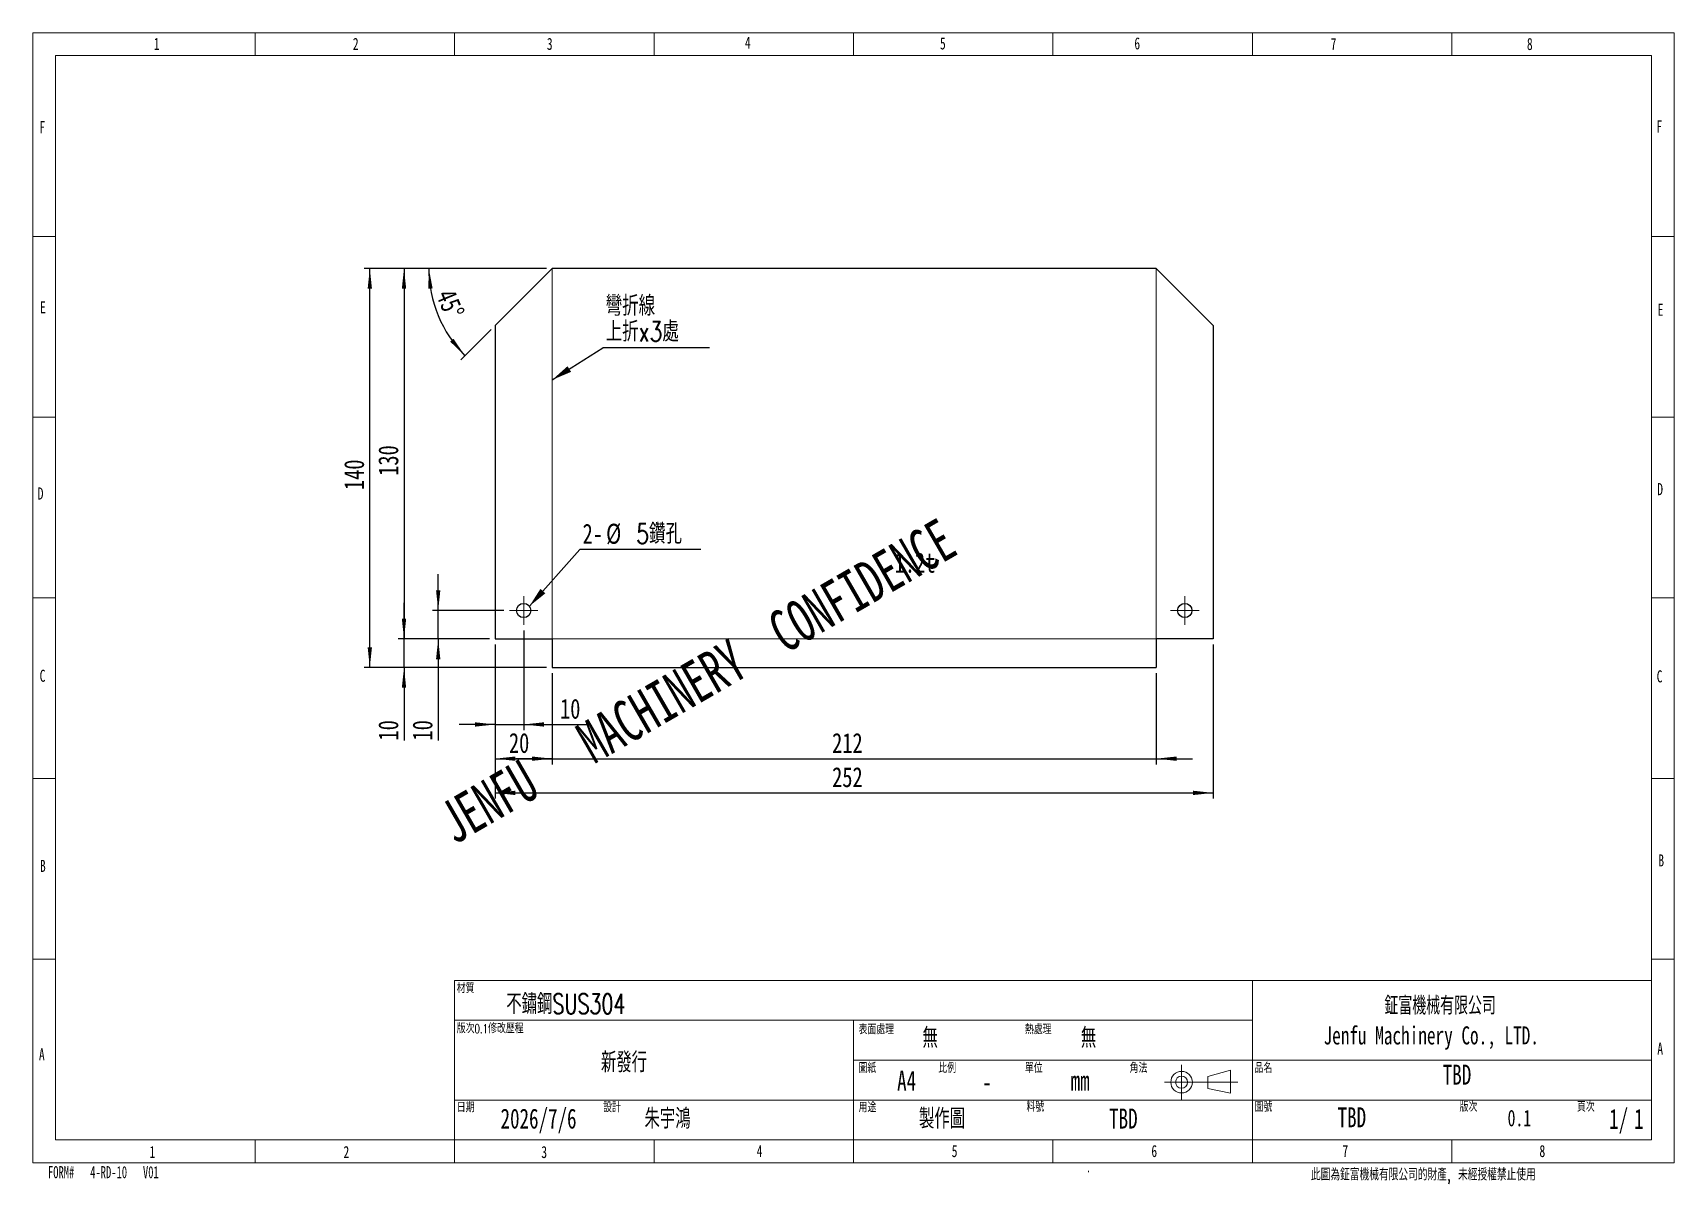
# Model space of a CAD drawing. Header units: millimetres. Extents: x 9 to 585, y 7 to 411.
import ezdxf

# ---------------------------------------------------------------- set-up
doc = ezdxf.new("R2010")
doc.units = ezdxf.units.MM
doc.header["$LTSCALE"] = 2
doc.styles.add('SLDTEXTSTYLE0', font='TXT', dxfattribs={"width": 0.7})
doc.styles.add('SLDTEXTSTYLE1', font='TXT', dxfattribs={"width": 0.7, "bigfont": 'bigfont'})
doc.styles.add('SLDTEXTSTYLE2', font='TXT', dxfattribs={"width": 0.642857})
doc.styles.add('SLDTEXTSTYLE3', font='TXT', dxfattribs={"width": 0.75})
doc.styles.add('SLDTEXTSTYLE4', font='TXT', dxfattribs={"width": 0.75, "bigfont": 'bigfont'})
doc.dimstyles.new('SLDDIMSTYLE0', dxfattribs={"dimtxt": 7, "dimasz": 7.112, "dimexe": 0, "dimexo": 0.0625, "dimgap": 1.75, "dimtad": 1, "dimrnd": 1e-09, "dimzin": 12, "dimdsep": 46, "dimtxsty": 'SLDTEXTSTYLE3', "dimsah": 1, "dimcen": 0.09, "dimadec": 0, "dimazin": 3, "dimtfac": 1, "dimtofl": 0, "dimtmove": 0, "dimatfit": 3, "dimfxl": 0, "dimfrac": 2, "dimtolj": 1, "dimtzin": 12, "dimarcsym": 0})
doc.dimstyles.new('SLDDIMSTYLE1', dxfattribs={"dimtxt": 7, "dimasz": 7.112, "dimexe": 0, "dimexo": 0.0625, "dimgap": 1.75, "dimtad": 1, "dimrnd": 1e-09, "dimzin": 12, "dimdsep": 46, "dimtxsty": 'SLDTEXTSTYLE3', "dimsah": 1, "dimcen": 0.09, "dimadec": 0, "dimazin": 3, "dimtfac": 1, "dimtmove": 0, "dimatfit": 0, "dimfxl": 0, "dimfrac": 2, "dimtolj": 1, "dimtzin": 12, "dimarcsym": 0})
doc.dimstyles.new('SLDDIMSTYLE2', dxfattribs={"dimtxt": 7, "dimasz": 7.112, "dimexe": 0, "dimexo": 0.0625, "dimgap": 1.75, "dimtad": 1, "dimdec": 4, "dimlfac": 2, "dimzin": 12, "dimdsep": 46, "dimtxsty": 'SLDTEXTSTYLE3', "dimsah": 1, "dimcen": 0.09, "dimazin": 3, "dimtfac": 1, "dimtofl": 0, "dimtmove": 0, "dimatfit": 3, "dimfxl": 0, "dimfrac": 2, "dimtolj": 1, "dimtzin": 12, "dimarcsym": 0})
doc.dimstyles.new('SLDDIMSTYLE3', dxfattribs={"dimtxt": 0.18, "dimasz": 7.112, "dimexe": 0, "dimexo": 0.0625, "dimgap": 0, "dimtad": 0, "dimtih": 1, "dimtoh": 1, "dimdec": 0, "dimrnd": 1e-09, "dimzin": 0, "dimdsep": 46, "dimtxsty": 'Standard', "dimsah": 1, "dimcen": 0.09, "dimadec": 0, "dimazin": 0, "dimtfac": 7.112, "dimtdec": 0, "dimtofl": 0, "dimtmove": 0, "dimatfit": 3, "dimfxl": 0, "dimfrac": 2, "dimtolj": 1, "dimtzin": 0, "dimarcsym": 0})

# ---------------------------------------------------------------- blocks, each defined once
blk = doc.blocks.new('SW_NOTE_0')
at = {"color": 0, "linetype": 'Continuous', "lineweight": 18, "char_height": 6.35, "attachment_point": 2}
for s, insert, style in [('鉦富機械有限公司', (27.78, 8.19), 'SLDTEXTSTYLE1'), ('Jenfu Machinery Co., LTD.', (24.66, -2.28), 'SLDTEXTSTYLE0')]:
    blk.add_mtext(s, dxfattribs=dict(at, insert=insert, style=style))
blk = doc.blocks.new('_D')
for p, q in [((171.27, 196.41), (171.27, 142.41)), ((423.27, 196.41), (423.27, 142.41)), ((171.27, 144.41), (423.27, 144.41))]:
    blk.add_line(p, q)
for points in [[(171.27, 144.41), (178.38, 143.65), (178.38, 145.17)], [(423.27, 144.41), (416.16, 145.17), (416.16, 143.65)]]:
    blk.add_solid(points)
at = {"insert": (289.51, 153.43), "char_height": 7, "attachment_point": 1, "style": 'SLDTEXTSTYLE3'}
blk.add_mtext('252', dxfattribs=at)
blk = doc.blocks.new('_D_1')
for p, q in [((171.27, 196.41), (171.27, 154.41)), ((191.27, 186.41), (191.27, 154.41)), ((171.27, 156.41), (191.27, 156.41))]:
    blk.add_line(p, q)
for points in [[(171.27, 156.41), (178.38, 155.65), (178.38, 157.17)], [(191.27, 156.41), (184.16, 157.17), (184.16, 155.65)]]:
    blk.add_solid(points)
at = {"insert": (176.1, 165.43), "char_height": 7, "attachment_point": 1, "style": 'SLDTEXTSTYLE3'}
blk.add_mtext('20', dxfattribs=at)
blk = doc.blocks.new('_D_2')
for p, q in [((191.27, 186.41), (191.27, 154.41)), ((403.27, 186.41), (403.27, 154.41)), ((191.27, 156.41), (178.57, 156.41)), ((191.27, 156.41), (403.27, 156.41)), ((403.27, 156.41), (415.97, 156.41))]:
    blk.add_line(p, q)
for points in [[(191.27, 156.41), (184.16, 157.17), (184.16, 155.65)], [(403.27, 156.41), (410.38, 155.65), (410.38, 157.17)]]:
    blk.add_solid(points)
at = {"insert": (289.51, 165.43), "char_height": 7, "attachment_point": 1, "style": 'SLDTEXTSTYLE3'}
blk.add_mtext('212', dxfattribs=at)
blk = doc.blocks.new('_D_3')
for p, q in [((171.27, 196.41), (171.27, 166.41)), ((181.27, 201.41), (181.27, 166.41)), ((171.27, 168.41), (158.57, 168.41)), ((171.27, 168.41), (181.27, 168.41)), ((181.27, 168.41), (204.38, 168.41))]:
    blk.add_line(p, q)
for points in [[(171.27, 168.41), (164.16, 169.17), (164.16, 167.65)], [(181.27, 168.41), (188.38, 167.65), (188.38, 169.17)]]:
    blk.add_solid(points)
at = {"insert": (194.03, 177.43), "char_height": 7, "attachment_point": 1, "style": 'SLDTEXTSTYLE3'}
blk.add_mtext('10', dxfattribs=at)
blk = doc.blocks.new('_D_4')
for p, q in [((139.27, 198.41), (139.27, 211.11)), ((169.27, 198.41), (137.27, 198.41)), ((139.27, 188.41), (139.27, 198.41)), ((189.27, 188.41), (137.27, 188.41)), ((139.27, 188.41), (139.27, 162.78))]:
    blk.add_line(p, q)
for points in [[(139.27, 198.41), (140.03, 205.52), (138.51, 205.52)], [(139.27, 188.41), (138.51, 181.3), (140.03, 181.3)]]:
    blk.add_solid(points)
at = {"insert": (130.25, 162.78), "char_height": 7, "attachment_point": 1, "rotation": 90, "style": 'SLDTEXTSTYLE3'}
blk.add_mtext('10', dxfattribs=at)
blk = doc.blocks.new('_D_5')
for p, q in [((151.27, 208.41), (151.27, 221.11)), ((174.27, 208.41), (149.27, 208.41)), ((151.27, 198.41), (151.27, 208.41)), ((169.27, 198.41), (149.27, 198.41)), ((151.27, 198.41), (151.27, 162.78))]:
    blk.add_line(p, q)
for points in [[(151.27, 208.41), (152.03, 215.52), (150.51, 215.52)], [(151.27, 198.41), (150.51, 191.3), (152.03, 191.3)]]:
    blk.add_solid(points)
at = {"insert": (142.25, 162.78), "char_height": 7, "attachment_point": 1, "rotation": 90, "style": 'SLDTEXTSTYLE3'}
blk.add_mtext('10', dxfattribs=at)
blk = doc.blocks.new('_D_6')
for p, q in [((189.27, 328.41), (125.27, 328.41)), ((127.27, 188.41), (127.27, 328.41)), ((189.27, 188.41), (125.27, 188.41))]:
    blk.add_line(p, q)
for points in [[(127.27, 328.41), (126.51, 321.3), (128.03, 321.3)], [(127.27, 188.41), (128.03, 195.52), (126.51, 195.52)]]:
    blk.add_solid(points)
at = {"insert": (118.25, 250.65), "char_height": 7, "attachment_point": 1, "rotation": 90, "style": 'SLDTEXTSTYLE3'}
blk.add_mtext('140', dxfattribs=at)
blk = doc.blocks.new('_D_7')
for p, q in [((189.27, 328.41), (137.27, 328.41)), ((139.27, 328.41), (139.27, 198.41)), ((169.27, 198.41), (137.27, 198.41))]:
    blk.add_line(p, q)
for points in [[(139.27, 328.41), (138.51, 321.3), (140.03, 321.3)], [(139.27, 198.41), (140.03, 205.52), (138.51, 205.52)]]:
    blk.add_solid(points)
at = {"insert": (130.25, 255.65), "char_height": 7, "attachment_point": 1, "rotation": 90, "style": 'SLDTEXTSTYLE3'}
blk.add_mtext('130', dxfattribs=at)
blk = doc.blocks.new('_D_8')
for p, q in [((189.27, 328.41), (145.98, 328.41)), ((169.86, 306.99), (159.24, 296.38))]:
    blk.add_line(p, q)
blk.add_arc((191.27, 328.41), 43.3, 180, 225)
for points in [[(147.98, 328.41), (147.79, 321.26), (149.31, 321.38)], [(160.66, 297.79), (156.63, 303.71), (155.47, 302.72)]]:
    blk.add_solid(points)
at = {"insert": (156.91, 321.8), "char_height": 7, "attachment_point": 1, "rotation": 292.5, "style": 'SLDTEXTSTYLE3'}
blk.add_mtext('45°', dxfattribs=at)
blk = doc.blocks.new('SW_NOTE_0_1')
at = {"color": 0}
blk.add_line((42.42, 0), (0, 0), dxfattribs=at)
at = {"color": 0, "char_height": 7, "attachment_point": 1}
for s, insert, style in [('2-', (0.92, 9.09), 'SLDTEXTSTYLE3'), ('%%c', (9.19, 9.09), 'SLDTEXTSTYLE3'), ('5鑽孔', (19.75, 9.09), 'SLDTEXTSTYLE4')]:
    blk.add_mtext(s, dxfattribs=dict(at, insert=insert, style=style))
blk = doc.blocks.new('SW_NOTE_0_2')
at = {"color": 0}
blk.add_line((37.4, 0), (0, 0), dxfattribs=at)
at = {"color": 0, "char_height": 7, "attachment_point": 1, "style": 'SLDTEXTSTYLE4'}
for s, insert in [('彎折線', (0.99, 18.27)), ('上折x3處', (0.99, 9.22))]:
    blk.add_mtext(s, dxfattribs=dict(at, insert=insert))
blk = doc.blocks.new('SW_CENTERMARKSYMBOL_0')
at = {"color": 0, "linetype": 'Continuous', "lineweight": 18}
for p, q in [((-2.5, 0), (-5, 0)), ((0, 0), (-2.5, 0)), ((0, 2.5), (0, 5)), ((0, 0), (0, 2.5)), ((0, 0), (0, -2.5)), ((0, 0), (2.5, 0)), ((2.5, 0), (5, 0)), ((0, -2.5), (0, -5))]:
    blk.add_line(p, q, dxfattribs=at)
blk = doc.blocks.new('SW_CENTERMARKSYMBOL_1')
at = {"color": 0, "linetype": 'Continuous', "lineweight": 18}
for p, q in [((-2.5, 0), (-5, 0)), ((0, 0), (-2.5, 0)), ((0, 2.5), (0, 5)), ((0, 0), (0, 2.5)), ((0, 0), (0, -2.5)), ((0, 0), (2.5, 0)), ((2.5, 0), (5, 0)), ((0, -2.5), (0, -5))]:
    blk.add_line(p, q, dxfattribs=at)

msp = doc.modelspace()

# ---------------------------------------------------------------- linework, layer by layer
at = {"color": 7, "linetype": 'Continuous', "lineweight": 18}
for p, q in [((9.011354, 411.046235), (9.011354, 14.646235)), ((585.011354, 411.046235), (9.011354, 411.046235)), ((87.011354, 403.046235), (87.011354, 411.046235)), ((157.011354, 403.046235), (157.011354, 411.046235)), ((227.011354, 403.046235), (227.011354, 411.046235)), ((297.011354, 403.046235), (297.011354, 411.046235)), ((367.011354, 403.046235), (367.011354, 411.046235)), ((437.011354, 403.046235), (437.011354, 411.046235)), ((507.011354, 403.046235), (507.011354, 411.046235)), ((585.011354, 14.646235), (585.011354, 411.046235)), ((17.011354, 403.046235), (577.011354, 403.046235)), ((17.011354, 403.046235), (17.011354, 22.646235)), ((577.011354, 22.646235), (577.011354, 403.046235)), ((9.011354, 339.646235), (17.011354, 339.646235)), ((585.011354, 339.646235), (577.011354, 339.646235)), ((191.270997, 328.407854), (191.270997, 198.407854)), ((403.270997, 198.407854), (403.270997, 328.407854)), ((9.011354, 276.246235), (17.011354, 276.246235)), ((585.011354, 276.246235), (577.011354, 276.246235)), ((9.011354, 212.846235), (17.011354, 212.846235)), ((585.011354, 212.846235), (577.011354, 212.846235)), ((191.270997, 198.407854), (403.270997, 198.407854)), ((9.011354, 149.446235), (17.011354, 149.446235)), ((585.011354, 149.446235), (577.011354, 149.446235)), ((9.011354, 86.046235), (17.011354, 86.046235)), ((585.011354, 86.046235), (577.011354, 86.046235)), ((157.011354, 78.646235), (157.011354, 22.646235)), ((157.011354, 78.646235), (577.011354, 78.646235)), ((437.011354, 78.646235), (437.011354, 22.646235)), ((157.011354, 64.646235), (297.011354, 64.646235)), ((157.011354, 22.646235), (157.011354, 64.646235)), ((297.011354, 64.646235), (297.011354, 22.646235)), ((297.011354, 64.646235), (437.011354, 64.646235)), ((297.011354, 50.646235), (577.011354, 50.646235)), ((412.144665, 49.060288), (412.144665, 36.597626)), ((429.270053, 47.0973), (421.331746, 44.941431)), ((429.270053, 39.043697), (429.270053, 47.0973)), ((406.102468, 42.918105), (431.83541, 42.918105)), ((421.331746, 44.941431), (421.331746, 40.716483)), ((421.331746, 40.716483), (429.270053, 39.043697)), ((17.011354, 34.626235), (17.011354, 22.646235)), ((157.011354, 36.646235), (577.011354, 36.646235)), ((103.011354, 22.646235), (17.011354, 22.646235)), ((577.011354, 22.646235), (17.011354, 22.646235)), ((87.011354, 22.646235), (87.011354, 14.646235)), ((157.011354, 22.646235), (129.850974, 22.646235)), ((157.011354, 22.646235), (157.011354, 14.646235)), ((227.011354, 22.646235), (227.011354, 14.646235)), ((297.011354, 22.646235), (297.011354, 14.646235)), ((367.011354, 22.646235), (367.011354, 14.646235)), ((437.011354, 22.646235), (437.011354, 14.646235)), ((507.011354, 22.646235), (507.011354, 14.646235)), ((9.011354, 14.646235), (585.011354, 14.646235)), ((379.530701, 11.352853), (379.530701, 11.867427))]:
    msp.add_line(p, q, dxfattribs=at)
at = {"color": 7, "linetype": 'Continuous', "lineweight": 25}
for p, q in [((191.270997, 328.407854), (171.270997, 308.407854)), ((403.270997, 328.407854), (191.270997, 328.407854)), ((403.270997, 328.407854), (423.270997, 308.407854)), ((171.270997, 308.407854), (171.270997, 198.407854)), ((423.270997, 308.407854), (423.270997, 198.407854)), ((171.270997, 198.407854), (191.270997, 198.407854)), ((191.270997, 198.407854), (191.270997, 188.407854)), ((423.270997, 198.407854), (403.270997, 198.407854)), ((403.270997, 198.407854), (403.270997, 188.407854)), ((191.270997, 188.407854), (403.270997, 188.407854))]:
    msp.add_line(p, q, dxfattribs=at)
for centre in [(181.270997, 208.407854), (413.270997, 208.407854)]:
    msp.add_circle(centre, 2.5, dxfattribs=at)
at = {"color": 7, "linetype": 'Continuous', "lineweight": 18}
for radius in [3.78526, 2.112474]:
    msp.add_circle((412.144665, 42.918105), radius, dxfattribs=at)

# ---------------------------------------------------------------- block references
for name, p in [('SW_NOTE_0_2', (209.075567, 300.53702)), ('SW_NOTE_0_1', (201.015113, 229.739543))]:
    msp.add_blockref(name, p)
for name, p in [('SW_CENTERMARKSYMBOL_0', (181.270997, 208.407854)), ('SW_CENTERMARKSYMBOL_1', (413.270997, 208.407854)), ('SW_NOTE_0', (475.096924, 64.789771))]:
    msp.add_blockref(name, p, dxfattribs=at)

# ---------------------------------------------------------------- texts
for s, insert, char_height, attachment_point, style in [('1', (52.478532, 409.302423), 4.233333, 2, 'SLDTEXTSTYLE0'), ('2', (122.320721, 409.302423), 4.233333, 2, 'SLDTEXTSTYLE0'), ('3', (190.399551, 409.302423), 4.233333, 2, 'SLDTEXTSTYLE0'), ('4', (259.914542, 409.719126), 4.233333, 2, 'SLDTEXTSTYLE0'), ('5', (328.365172, 409.472009), 4.233333, 2, 'SLDTEXTSTYLE0'), ('6', (396.593244, 409.472009), 4.233333, 2, 'SLDTEXTSTYLE0'), ('7', (465.471306, 409.216544), 4.233333, 2, 'SLDTEXTSTYLE0'), ('8', (534.343458, 409.253885), 4.233333, 2, 'SLDTEXTSTYLE0'), ('F', (579.783949, 380.303878), 4.233333, 2, 'SLDTEXTSTYLE0'), ('F', (12.333306, 380.069441), 4.233333, 2, 'SLDTEXTSTYLE0'), ('E', (12.559617, 316.876211), 4.233333, 2, 'SLDTEXTSTYLE0'), ('E', (580.228348, 316.00372), 4.233333, 2, 'SLDTEXTSTYLE0'), ('D', (11.734669, 251.547615), 4.233333, 2, 'SLDTEXTSTYLE0'), ('D', (580.096546, 253.080947), 4.233333, 2, 'SLDTEXTSTYLE0'), ('C', (12.415722, 187.608535), 4.233333, 2, 'SLDTEXTSTYLE0'), ('C', (579.893526, 187.399672), 4.233333, 2, 'SLDTEXTSTYLE0'), ('B', (580.449322, 122.832855), 4.233333, 2, 'SLDTEXTSTYLE0'), ('B', (12.519595, 120.912496), 4.233333, 2, 'SLDTEXTSTYLE0'), ('材質', (157.795676, 77.388677), 3.175, 1, 'SLDTEXTSTYLE1'), ('不鏽鋼SUS304', (175.173239, 73.869083), 7, 1, 'SLDTEXTSTYLE1'), ('版次0.1修改歷程', (157.795676, 63.295134), 3.175, 1, 'SLDTEXTSTYLE1'), ('表面處理', (298.801834, 62.95432), 3.175, 1, 'SLDTEXTSTYLE1'), ('無', (321.217527, 61.990569), 7, 1, 'SLDTEXTSTYLE1'), ('熱處理', (357.172581, 62.95432), 3.175, 1, 'SLDTEXTSTYLE1'), ('無', (376.789957, 61.990569), 7, 1, 'SLDTEXTSTYLE1'), ('A', (12.166819, 54.793609), 4.233333, 2, 'SLDTEXTSTYLE0'), ('新發行', (208.376199, 53.401137), 7, 1, 'SLDTEXTSTYLE1'), ('A', (580.096546, 56.839913), 4.233333, 2, 'SLDTEXTSTYLE0'), ('圖紙', (298.801834, 49.397258), 3.175, 1, 'SLDTEXTSTYLE1'), ('A4', (315.645754, 46.946249), 7, 2, 'SLDTEXTSTYLE0'), ('比例', (326.79611, 49.397258), 3.175, 1, 'SLDTEXTSTYLE1'), ('單位', (357.172581, 49.397258), 3.175, 1, 'SLDTEXTSTYLE1'), ('角法', (393.917706, 49.397258), 3.175, 1, 'SLDTEXTSTYLE1'), ('品名', (437.760015, 49.397258), 3.175, 1, 'SLDTEXTSTYLE1'), ('TBD', (508.808039, 49.066292), 7, 2, 'SLDTEXTSTYLE0'), ('-', (343.888585, 46.463234), 7, 2, 'SLDTEXTSTYLE0'), ('mm', (376.540251, 46.946249), 7, 2, 'SLDTEXTSTYLE0'), ('日期', (157.795676, 35.584209), 3.175, 1, 'SLDTEXTSTYLE1'), ('設計', (209.148926, 35.584209), 3.175, 1, 'SLDTEXTSTYLE1'), ('用途', (298.801834, 35.584209), 3.175, 1, 'SLDTEXTSTYLE1'), ('料號', (357.717926, 35.781871), 3.175, 1, 'SLDTEXTSTYLE1'), ('圖號', (437.760015, 35.781871), 3.175, 1, 'SLDTEXTSTYLE1'), ('版次', (509.710258, 35.781871), 3.175, 1, 'SLDTEXTSTYLE1'), ('頁次', (550.897346, 35.781871), 3.175, 1, 'SLDTEXTSTYLE1'), ('2026/7/6', (186.490088, 33.653492), 7, 2, 'SLDTEXTSTYLE0'), ('朱宇鴻', (231.745798, 33.653492), 7, 2, 'SLDTEXTSTYLE1'), ('製作圖', (328.077691, 33.653492), 7, 2, 'SLDTEXTSTYLE1'), ('TBD', (391.712746, 33.653492), 7, 2, 'SLDTEXTSTYLE0'), ('TBD', (471.90318, 34.09036), 7, 2, 'SLDTEXTSTYLE0'), ('0.1', (526.537588, 33.261004), 5.8208333, 1, 'SLDTEXTSTYLE0'), ('1/', (565.526432, 33.539363), 7, 2, 'SLDTEXTSTYLE0'), ('1', (572.595388, 33.539363), 7, 2, 'SLDTEXTSTYLE0'), ('1', (50.980309, 20.533522), 4.233333, 2, 'SLDTEXTSTYLE0'), ('2', (119.036252, 20.533522), 4.233333, 2, 'SLDTEXTSTYLE0'), ('3', (188.466416, 20.533522), 4.233333, 2, 'SLDTEXTSTYLE0'), ('4', (264.052095, 20.88274), 4.233333, 2, 'SLDTEXTSTYLE0'), ('5', (332.480751, 20.88274), 4.233333, 2, 'SLDTEXTSTYLE0'), ('6', (402.560736, 20.88274), 4.233333, 2, 'SLDTEXTSTYLE0'), ('7', (469.608858, 20.88274), 4.233333, 2, 'SLDTEXTSTYLE0'), ('8', (538.747405, 20.88274), 4.233333, 2, 'SLDTEXTSTYLE0'), ('FORM#   4-RD-10   V01', (33.761002, 13.473177), 4.23333333, 2, 'SLDTEXTSTYLE2'), ('此圖為鉦富機械有限公司的財產, 未經授權禁止使用', (457.554684, 12.668012), 4.23333333, 1, 'SLDTEXTSTYLE1')]:
    msp.add_mtext(s, dxfattribs=dict(at, insert=insert, char_height=char_height, attachment_point=attachment_point, style=style))
at = {"color": 7, "linetype": 'Continuous', "lineweight": 18, "insert": (149.608442, 138.951348), "char_height": 14.81666667, "attachment_point": 1, "rotation": 30, "style": 'SLDTEXTSTYLE0'}
msp.add_mtext('JENFU   MACHINERY  CONFIDENCE', dxfattribs=at)
at = {"insert": (311.46117, 228.667172), "char_height": 7, "attachment_point": 1, "style": 'SLDTEXTSTYLE3'}
msp.add_mtext('1.2t', dxfattribs=at)

# ---------------------------------------------------------------- dimensions: what is measured, and where the dimension line sits
for base, p1, p2, dimstyle, picture, middle in [((127.270997, 328.407854), (191.270997, 188.407854), (191.270997, 328.407854), 'SLDDIMSTYLE0', '_D_6', (127.270997, 258.407854)), ((139.270997, 198.407854), (191.270997, 328.407854), (171.270997, 198.407854), 'SLDDIMSTYLE0', '_D_7', (139.270997, 263.407854)), ((151.270997, 208.407854), (171.270997, 198.407854), (176.270997, 208.407854), 'SLDDIMSTYLE1', '_D_5', (151.270997, 167.949521)), ((139.270997, 198.407854), (191.270997, 188.407854), (171.270997, 198.407854), 'SLDDIMSTYLE1', '_D_4', (139.270997, 167.949521))]:
    dim = msp.add_linear_dim(base=base, p1=p1, p2=p2, angle=90, dimstyle=dimstyle)
    dim.commit()
    dim.dimension.update_dxf_attribs({"geometry": picture, "text_midpoint": middle, "dimtype": 160})
dim = msp.add_angular_dim_2l(base=(151.270997, 311.839311), line1=((403.270997, 328.407854), (191.270997, 328.407854)), line2=((171.270997, 308.407854), (191.270997, 328.407854)), dimstyle='SLDDIMSTYLE2')
dim.commit()
dim.dimension.update_dxf_attribs({"geometry": '_D_8', "text_midpoint": (151.270997, 311.839311), "dimtype": 162})
for base, p1, p2, dimstyle, picture, middle in [((181.270997, 168.407854), (171.270997, 198.407854), (181.270997, 203.407854), 'SLDDIMSTYLE1', '_D_3', (199.203679, 168.407854)), ((423.270997, 144.407854), (171.270997, 198.407854), (423.270997, 198.407854), 'SLDDIMSTYLE0', '_D', (297.270997, 144.407854)), ((191.270997, 156.407854), (171.270997, 198.407854), (191.270997, 188.407854), 'SLDDIMSTYLE0', '_D_1', (181.270997, 156.407854)), ((403.270997, 156.407854), (191.270997, 188.407854), (403.270997, 188.407854), 'SLDDIMSTYLE1', '_D_2', (297.270997, 156.407854))]:
    dim = msp.add_linear_dim(base=base, p1=p1, p2=p2, dimstyle=dimstyle)
    dim.commit()
    dim.dimension.update_dxf_attribs({"geometry": picture, "text_midpoint": middle, "dimtype": 160})

# ---------------------------------------------------------------- leaders
for points in [[(191.270997, 289.30859), (209.075567, 300.53702)], [(183.273577, 209.904408), (201.015113, 229.739543)]]:
    msp.add_leader(points, dimstyle='SLDDIMSTYLE3')

doc.saveas('drawing.dxf')
